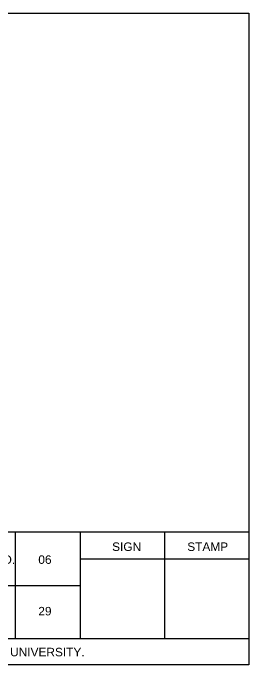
# Model space of a CAD drawing. Header units: millimetres. Extents: x 1926 to 160733, y 10813 to 39285.
# Drawn here: x 157955 to 160733, y 31625 to 39285 of the extents above; entities that cross this region are included whole.
import ezdxf

# ---------------------------------------------------------------- set-up
doc = ezdxf.new("R2010")
doc.units = ezdxf.units.MM
doc.styles.get("Standard").update_dxf_attribs({"font": 'arial.ttf'})

msp = doc.modelspace()

# ---------------------------------------------------------------- linework, layer by layer
for p, q in [((160732.992, 33184.26), (145886.882, 33184.26)), ((157979.651, 33184.26), (157979.651, 31936.83)), ((158745.705, 33184.26), (158745.705, 31936.83)), ((159739.349, 33184.26), (159739.349, 31936.83)), ((158745.705, 32872.403), (160732.992, 32872.403)), ((153309.937, 32560.545), (158745.705, 32560.545)), ((152464.18, 31936.83), (160732.992, 31936.83))]:
    msp.add_line(p, q)
msp.add_lwpolyline([(145886.882, 39285.35), (160732.992, 39285.35), (160732.992, 31624.972), (145886.882, 31624.972)], close=True)

# ---------------------------------------------------------------- texts
for s, p in [('SIGN ', (159122.314, 32964.51)), ('STAMP ', (160006.459, 32964.51)), ('SHEET NO. ', (157227.685, 32812.633)), ('06', (158253.407, 32812.633)), ('29', (158253.407, 32207.169)), ('GARWARE INSTITUTE OF CARRIER EDUCATION AND DEVELOPMENT, MUMBAI UNIVERSITY.', (152574.344, 31726.584))]:
    msp.add_text(s, height=100).set_placement(p)

doc.saveas('drawing.dxf')
